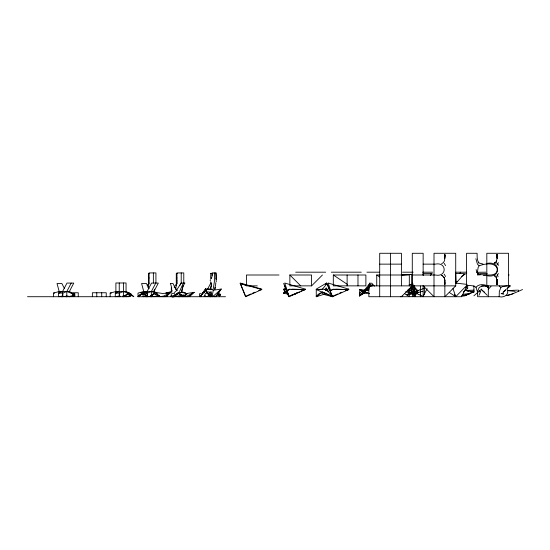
<?xml version="1.0" encoding="UTF-8"?>
<svg xmlns="http://www.w3.org/2000/svg" width="550" height="550" viewBox="0 0 550 550"><rect width="100%" height="100%" fill="white"/><g stroke="black" fill="none" stroke-linecap="round" stroke-linejoin="round"><path stroke-width="0.82" d="M473.908 292.243L473.908 285.697M444.778 258.603L444.861 254.636C444.771 257.757 445.445 262.474 441.657 263.684M444.84 281.82L444.861 284.501C444.771 281.359 445.473 276.609 441.616 275.433L442.661 275.846L441.616 275.433M497.007 257.311L497.028 254.636L497.248 258.589L497.028 254.643C496.863 257.496 497.723 261.944 494.223 263.093M497.007 281.834L497.028 284.501L496.849 279.359L496.953 280.576L496.258 277.496L496.636 278.458L495.763 276.918L494.292 276.079M176.605 284.068L176.832 283.532M497.475 279.345L497.028 284.501L496.98 280.528M176.681 283.044L176.825 280.046M444.861 284.501L444.812 280.507M497.028 284.501L497.241 280.548L497.118 281.82M301.235 291.335L301.256 290.654M518.437 291.335L518.471 290.063M211.069 278.829L211.991 276.678L212.218 272.931L216.074 272.931L216.26 279.262L215.834 272.931M171.827 291.555L171.593 287.499L170.459 283.504M200.083 296.718L205.363 289.032L210.636 296.718L210.801 292.277L209.406 292.462L208.808 291.424M212.163 275.433L212.218 274.182M215.016 289.231L215.167 287.299M210.231 280.913L210.347 279.647M216.253 281.944L216.047 278.011M214.713 289.327L215.827 283.477L215.483 282.81M211.688 283.553L210.444 289.197M213.132 289.314L214.349 282.006L214.479 272.931M66.158 295.907L66.007 296.718L74.821 295.969L74.821 293.824L71.617 292.992M122.849 295.907L122.698 296.718L124.231 296.223M150.707 295.907L150.556 296.718L159.369 295.969L151.346 296.718L151.346 291.528L155.767 283.078M178.558 295.907L178.406 296.718L184.821 296.175M213.084 296.196L212.004 296.718L213.304 290.249L221.251 289.032L215.978 296.718M414.48 291.211L414.288 290.249L414.762 290.565M148.012 287.684L149.112 283.078L149.112 272.931L155.925 272.931L155.925 283.078M154.454 289.224L153.911 291.528L143.743 291.528L138.022 293.074L138.022 296.718M175.498 289.224L176.969 283.078L176.969 272.931L183.776 272.931L183.776 283.078M183.226 285.381L181.761 291.528L186.581 293.824M414.219 289.664L414.274 290.881L414.219 289.664L414.226 290.792L413.614 290.902L414.397 291.191L413.579 290.847L414.212 290.118L413.586 290.854L414.583 290.874L413.655 290.923M205.109 289.871L205.363 289.032L211.558 289.156L213.304 290.249M173.676 296.718L175.299 294.972L177.698 293.844L173.738 296.175L177.258 294.03L174.419 295.694M179.541 291.514L183.343 283.078M210.354 289.314L211.393 285.395L210.774 281.834M412.644 282.906L411.998 284.467L411.998 291.287L412.713 296.718L417.78 292.566L417.78 290.593L411.799 284.467L417.78 292.566L417.354 292.669M182.222 295.769L183.638 296.718L181.803 294.731L182.222 295.769L183.329 295.584L184.965 296.718L186.306 293.556L194.246 292.339L188.973 296.718M496.258 261.546L496.602 260.755M367.654 288.228L369.978 283.023L371.305 285.979M480.157 292.655L478.919 295.364M166.375 296.003L168.836 293.844L168.431 293.844M498.396 262.653L496.966 264.969M498.396 273.515L496.966 275.832M139.356 296.209L139.109 296.718L142.739 292.641L147.716 296.718M417.78 290.593L414.755 296.718L411.799 291.287L411.799 274.299L411.407 274.326M467.308 285.23L461.629 296.718L414.356 296.718M422.95 296.629L427.123 288.757M62.398 295.907L62.549 296.718L62.549 291.528L66.969 283.078L73.776 283.078L69.362 291.528L59.194 291.528L53.474 293.074L53.474 296.718M71.218 283.078L66.804 291.528L66.804 296.718L72.669 295.969L72.669 293.824L66.804 291.528L62.851 293.074L58.596 293.074L58.596 296.718M184.944 283.078L181.087 283.078L175.787 291.521M180.008 285.189L181.115 283.078M184.704 283.078L182.614 287.279L181.541 291.562L181.754 290.723M210.072 296.704L209.99 296.196M147.159 285.697L149.112 283.078M174.157 287.155L176.969 283.078M183.329 295.584L183.941 294.546L184.965 296.718M201.417 294.917L202.909 293.026L205.054 291.672L202.785 293.178L200.743 295.762L202.723 293.178L204.703 291.672L202.84 293.026L200.681 296.718M207.398 289.438L211.008 282.693M284.082 292.621L284.501 291.369L284.082 289.988M216.631 295.762L219.086 291.672L216.624 295.46L214.871 296.718M287.272 290.84L284.728 283.023L305.298 289.135L305.298 289.541L289.671 289.245L284.928 291.431L283.642 293.246L288.166 294.181M410.926 290.847L411.428 290.249L409.97 290.565M325.511 284.357L326.542 283.023L330.041 290.84M364.836 289.671L369.978 283.023M407.797 290.29L408.602 289.252M410.85 286.351L412.906 283.69M459.704 273.426L460.666 272.188M167.351 296.154L166.746 296.608L166.141 296.154M200.881 296.154L199.946 296.491L199.506 295.584L199.671 293.645L200.606 293.308M368.087 290.771L368.844 289.843L368.129 289.568L366.781 289.712L365.757 290.785M326.542 283.023L316.257 289.135L316.257 296.718L318.423 294.064M322.211 289.41L327.085 283.436L332.496 296.718L348.741 289.541L348.741 289.135L328.171 283.023L330.715 290.84M477.317 291.418L475.998 287.258C479.022 283.649 484.674 284.068 488.304 286.536C485.327 285.478 481.752 285.684 479.139 287.554L477.613 291.459L477.441 296.718M365.482 290.276L370.521 285.141L371.161 286.275M430.293 275.495L431.977 273.597L423.143 273.597L423.211 275.179M456.122 283.078L464.558 273.597L455.723 273.597L456.122 283.078L455.723 283.078L466.888 284.377M324.768 289.616L326.219 288.035L327.938 290.696M183.067 296.711L182.847 296.244M410.238 288.949L413.964 285.766L414.631 286.571M488.304 289.252L491.019 286.371M362.67 293.246L363.797 292.057M467.087 285.079L455.723 296.718L449.35 292.469M366.891 290.819L369.16 288.915M311.582 285.863L311.582 275L289.864 275L289.864 285.863L311.582 285.863L322.444 275M401.424 296.718L412.28 285.863L412.28 253.282L423.143 253.282L423.143 275.179M423.143 285.863L434.005 296.718L434.005 253.282L455.723 253.282L455.723 285.863L444.861 296.718L444.861 285.863M362.663 293.329L361.02 294.931L364.313 293.136M364.959 290.338L367.978 287.403M503.016 292.559L505.835 289.843M168.486 294.326L166.389 296.175M153.182 294.291L150.432 296.718M365.489 291.631L359.693 295.824L364.237 291.514M473.908 295.817L481.731 288.963M359.693 295.824L362.395 293.363M411.531 289.657L410.293 290.792L411.854 290.957M212.747 296.718L221.251 289.032M407.949 290.881L412.624 286.571M508.578 287.155L510.022 285.863L481.518 285.863M359.693 293.129L361.728 291.335L367.448 290.221M505.862 289.74L503.133 292.022M325.799 290.331L327.085 289.224M370.521 285.972L364.698 290.902M478.548 262.955L483.003 264.014M151.174 295.694L153.306 294.291M189.633 296.175L191.984 294.03L189.619 296.003M149.834 296.718L155.114 292.339L163.061 293.556L171.002 292.339L165.729 296.718M173.078 296.718L178.358 292.339L184.553 292.462L186.306 293.556M508.475 287.134L510.022 285.863L508.076 287.162M123.867 296.718L128.844 292.641L133.815 296.718M463.258 292.043L467.686 288.406L467.686 285.257M363.447 291.906L359.693 294.924L364.313 292.16M326.329 293.556L316.257 296.718L322.541 291.679M124.493 296.209C126.637 293.782 130.357 293.226 132.653 295.762M138.387 296.209C140.47 293.322 145.722 293.397 146.877 296.711M125.036 295.762L128.219 294.044M495.413 263.285L496.224 262.68M410.939 289.685L413.043 288.53L414.535 289.685M325.298 293.618L324.067 294.491L321.228 292.689M284.928 291.431L283.642 289.224L285.368 288.035L289.059 296.718L305.298 289.541L292.572 289.245L291.039 289.603M366.781 289.712L369.105 288.124M319 293.947L320.368 293.012M368.136 288.056L369.284 287.279M286.99 291.026L283.642 293.246L287.361 291.582M288.331 290.139L289.671 289.245M331.774 290.139L333.114 289.245L348.741 289.541L345.613 290.531M182.731 296.718L178.358 293.556L179.768 292.627L184.553 292.462L183.095 292.909M209.303 295.742L209.736 296.718L205.363 290.249L206.772 289.327L211.558 289.156L210.024 289.603M461.471 276.485L466.826 273.048M148.438 278.382L149.112 277.949M176.289 278.382L176.969 277.949M174.302 292.483L175.312 291.837M362.938 293.102L364.829 291.906M211.489 277.819L210.623 278.348L210.843 273.364M326.164 293.232L324.067 294.491L332.496 296.718L332.496 296.312M316.257 296.718L318.312 295.536M153.134 294.326L150.494 296.175L153.257 294.326M363.571 292.511L364.829 291.789M411.675 288.131L413.964 286.839L415.106 288.131M165.99 296.244L164.622 296.718M189.234 296.244L187.866 296.718M162.498 296.718L171.002 292.339M185.742 296.718L194.246 292.339M360.697 290.393L361.707 289.919L366.142 290.029M246.386 295.969L251.027 293.92M252.574 293.232L254.897 292.208M258.761 290.496L261.855 289.135L240.199 283.023L245.616 296.312M289.829 295.969L294.47 293.92M296.017 293.232L298.334 292.208M302.204 290.496L305.298 289.135M333.114 289.245L329.883 290.675L332.496 296.718L316.257 289.541L322.616 289.245M333.272 295.969L337.913 293.92M339.46 293.232L341.777 292.208M345.647 290.496L348.741 289.135M464.846 295.824L474.141 291.713M522.5 289.541L511.177 294.491L506.261 295.543M163.247 296.244L161.755 296.718M186.491 296.244L185.006 296.718M494.292 263.058L495.089 262.721M466.373 295.151L463.836 296.024L461.801 296.024M469.927 293.576L464.839 295.336L461.801 295.488M513.363 293.576L507.272 295.488M469.48 293.776L463.836 295.488M296.161 293.576L294.154 294.346M295.714 293.776L293.996 294.415M473.474 292.009L468.655 293.576L462.818 294.367M299.716 292.009L296.752 293.012M58.596 293.074L62.549 291.528M115.294 296.718L115.294 293.074L119.247 291.528M115.294 293.074L119.542 293.074L123.496 291.528L128.631 293.535M156.661 292.841L153.911 291.528L158.324 283.078L151.518 283.078L147.097 291.528L143.144 293.074L147.4 293.074L151.346 291.528L155.017 292.964M400.868 296.574L400.455 296.718L400.881 296.622M401.273 296.429L401.686 296.285M406.189 294.697L406.594 294.553M407.007 294.408L407.413 294.264M407.825 294.113L408.231 293.968M408.643 293.824L409.049 293.679M409.461 293.535L409.867 293.391M410.279 293.246L410.685 293.102M411.098 292.957L411.503 292.813M411.916 292.669L412.321 292.524M412.734 292.38L413.139 292.236M413.552 292.091L413.957 291.947M414.37 291.803L414.776 291.658M415.188 291.514L415.594 291.369M416.006 291.225L416.412 291.074M416.824 290.929L417.23 290.785M417.643 290.641L418.048 290.496M418.461 290.352L418.873 290.207M419.279 290.063L419.691 289.919M420.097 289.774L420.509 289.63M420.915 289.486L421.328 289.341M421.733 289.197L422.146 289.053M422.551 288.908L422.964 288.764M423.369 288.619L423.782 288.475M424.188 288.331L424.6 288.186M166.416 293.308L167.076 293.308M159.796 296.718L159.603 296.244M302.17 290.531L305.298 289.541L303.655 289.788M364.877 292.882L363.536 293.288L366.651 293.267M365.681 290.558L363.316 291.259L359.693 289.541L359.693 296.271M142.12 294.044L139.879 295.096L138.648 296.718M110.165 296.718L110.165 293.074L115.892 291.528L126.053 291.528L130.873 293.824L130.873 295.969L126.053 296.718L123.654 296.106M140.601 292.854L143.048 292.188M171.6 291.528L165.873 293.074L167.049 293.074M168.451 292.854L170.906 292.188M59.194 296.718L61.6 296.106M115.892 296.718L118.291 296.106M143.743 296.718L146.149 296.106M171.6 296.718L173.999 296.106M401.301 296.519L401.727 296.416M402.146 296.312L402.566 296.216M407.213 295.096L407.639 294.999M408.059 294.896L408.485 294.793M408.904 294.69L409.331 294.594M409.75 294.491L410.169 294.387M410.596 294.284L411.015 294.188M411.441 294.085L411.861 293.982M412.287 293.879L412.706 293.782M413.132 293.679L413.552 293.576M413.971 293.473L414.397 293.377M414.817 293.274L415.243 293.171M415.663 293.067L416.089 292.971M416.508 292.868L416.928 292.765M418.199 292.462L418.619 292.359M419.045 292.263L419.464 292.16M419.891 292.057L420.31 291.954M420.729 291.857L421.156 291.754M421.575 291.651L422.001 291.548M422.421 291.452L422.847 291.349M185.529 293.961L186.093 293.961M286.447 290.675L287.98 290.317M331.416 290.317L329.883 290.675L328.811 288.035L329.347 290.207M334.482 289.603L336.016 289.245L348.741 289.541L347.098 289.788M177.705 296.175L173.002 296.292M178.571 296.636L178.159 296.464A5.768 3.506 -43.7 0 0 179.046 296.154M408.788 292.992L410.032 292.765M117.652 296.718L120.56 296.223M180.517 296.484L177.705 296.615M158.723 295.969L153.911 296.718L151.504 296.106M184.972 296.223L181.761 296.718L179.438 296.209M483.402 275.316L486.365 275.034M179.218 296.161L180.929 295.928M130.873 295.969L123.496 296.718L123.496 282.982M179.204 296.718L183.391 296.189M292.208 294.718L293.171 294.594L292.174 294.731M409.509 284.749L409.076 284.804L409.502 284.769M411.668 284.488L412.094 284.433L411.654 284.515M218.701 293.961L220.282 294.161L220.564 295.302L219.814 295.838L218.233 295.639M176.248 296.416L176.296 296.409A6.834 4.778 -18 0 1 175.801 296.23M178.984 296.443L179.527 296.381A5.534 3.396 -12.2 0 0 180.551 296.209M473.454 291.211L470.168 291.342M507.849 290.579L517.571 290.125M179.527 296.581L178.674 296.629M176.083 296.546L176.798 296.484M175.636 296.581L173.601 296.622M60.954 296.718L68.496 296.202M145.502 296.718L153.044 296.202M173.36 296.718L180.895 296.202M173.298 296.56L174.577 296.154L174.976 294.216L173.91 293.308L172.315 293.308L171.256 294.216L171.256 295.584L173.243 296.608M177.347 296.594L177.595 296.608M507.306 285.863L502.556 286.536L500.857 287.554L499.331 291.459L499.166 296.718M401.301 274.945L401.72 274.924L401.321 274.959M402.139 274.897L402.566 274.869M402.985 274.842L403.404 274.821M403.824 274.794L404.25 274.766M404.669 274.739L405.089 274.711M405.508 274.691L405.934 274.663M406.354 274.636L406.773 274.608M407.192 274.581L407.619 274.56M408.038 274.532L408.457 274.505M408.877 274.478L409.303 274.457M409.723 274.429L410.142 274.402M410.561 274.374L410.987 274.347M412.246 274.271L412.672 274.244M474.127 290.125L466.077 290.434M402.188 274.924L402.621 274.904M403.054 274.883L403.487 274.863M403.92 274.849L404.353 274.828M404.786 274.808L405.219 274.787M405.652 274.766L406.086 274.752M406.519 274.732L406.952 274.711M407.385 274.691L407.818 274.67M408.251 274.656L408.684 274.636M409.118 274.615L409.544 274.594M409.977 274.574L410.41 274.56M410.843 274.539L411.276 274.519M411.709 274.498L412.143 274.478M430.76 273.653L431.193 273.632M431.619 273.618L431.977 273.597M316.257 289.541L324.067 289.245L328.364 291.431M186.147 293.954L185.783 293.989M486.819 263.491C501.105 260.157 501.105 278.988 486.819 275.653M379.699 264.137L401.424 264.137M423.143 264.137L435.359 264.137C447.102 261.601 447.102 277.537 435.359 275L412.28 275M295.68 272.188L325.655 272.188M331.306 272.188L361.281 272.188M366.933 272.188L379.424 272.188M402.559 272.188L413.139 272.188M422.544 272.188L432.541 272.188M455.675 272.188L466.496 272.188M476.149 269.589L476.761 272.284L485.836 272.188M149.607 273.364L148.438 273.364L148.438 283.504M177.464 273.364L176.289 273.364L176.289 283.504M210.664 273.364L212.933 273.364M487.197 273.597L479.462 273.597L480.521 274.787M279.001 275L246.428 275L246.428 285.863L257.283 285.863M333.307 275L365.888 275L365.888 285.863L333.307 285.863L333.307 275L347.469 284.446M376.743 285.863L376.743 275L401.424 275M401.61 275L409.324 275L409.324 285.863M508.496 275L509.176 275M455.263 281.524L456.981 281.524M170.287 283.504L173.023 283.504L174.9 287.499L177.052 290.524M455.723 285.863L368.844 285.863L368.844 296.718L409.578 296.718M53.474 293.074L54.649 293.074M110.165 293.074L111.341 293.074M72.593 293.824L74.821 293.824M130.873 293.824L129.36 293.824L129.36 295.969M185.735 293.824L187.227 293.824L184.821 293.198M72.593 295.969L74.821 295.969M27.5 296.718L129.113 296.718M225.486 296.718L137.768 296.718L142.739 292.641L146.376 296.718L146.121 296.209M410.011 296.718L410.451 296.718M410.884 296.718L411.317 296.718M411.751 296.718L412.184 296.718M412.617 296.718L413.057 296.718M413.49 296.718L413.923 296.718M478.294 296.718L499.331 296.718C504.439 297.976 509.933 294.133 506.887 288.681M515.219 291.356L508.661 290.757M178.159 296.629L177.76 296.615M177.863 296.478L176.357 296.306M172.528 296.587L172.851 296.553M177.705 296.471L177.746 296.471A5.294 3.08 -41.2 0 1 177.43 296.546M204.002 296.065L205.624 296.154M170.466 296.065L172.088 296.154M176.392 296.478L174.584 296.182M187.605 296.718L186.113 296.244M164.361 296.718L162.869 296.244M155.114 294.326L156.282 294.532L155.698 294.381M501.772 293.439L503.415 293.618M214.61 296.718L213.531 296.196M185.728 293.893L186.285 293.961M466.902 290.73L472.312 291.624M467.005 290.984L468.593 291.204M405.673 291.782L415.319 294.03M180.139 296.45L179.561 296.264M369.442 293.487L361.728 291.335M501.16 293.611L503.8 294.222M172.171 290.861L171.304 290.861L171.304 287.471M408.334 292.084L411.496 292.889M66.956 296.106L69.362 296.718L74.174 295.969L74.174 293.824L69.362 291.528M286.949 290.613L287.368 290.73M240.199 283.436L261.855 289.541L245.616 296.718L240.199 283.436L246.613 285.622M143.364 294.044L147.091 296.209M129.463 294.044L133.196 296.209M325.916 290.201L327.559 290.675L332.496 296.718M413.538 294.14L414.769 294.607M413.291 294.03L414.638 294.553M205.363 290.249L205.363 289.032L206.601 289.534M180.29 294.291L179.664 294.023L180.338 294.326M494.478 275.454L495.413 275.859M407.873 291.631L415.002 294.786M359.693 289.541L363.756 291.335L361.707 289.919M364.43 291.631L369.215 293.748M323.214 292.208L325.538 293.232M327.085 293.92L331.726 295.969M465.376 287.341L467.686 288.406M408.32 289.561L408.712 289.747M409.496 290.111L408.739 289.829M409.888 290.297L410.286 290.482M410.678 290.668L411.07 290.854M411.462 291.039L411.854 291.225M412.246 291.411L412.644 291.596M413.036 291.775L413.428 291.961M413.82 292.146L414.212 292.332M414.604 292.518L415.002 292.703M415.394 292.889L415.786 293.074M416.178 293.26L416.57 293.439M416.962 293.624L417.361 293.81M417.752 293.996L418.144 294.181M418.536 294.367L418.928 294.553M419.327 294.738L419.719 294.924M420.111 295.109L420.502 295.288M420.894 295.474L421.286 295.659M421.685 295.845L422.077 296.031M422.469 296.216L422.861 296.402M413.779 290.847L414.48 291.191M208.113 293.645L206.649 293.191L205.184 293.645L204.786 295.584L205.851 296.491L207.446 296.491L208.512 295.584L208.512 294.216M178.358 293.556L178.358 292.339L179.424 292.889M185.797 296.175L186.863 296.718M155.114 293.556L155.114 292.339L157.238 293.432M162.553 296.175L163.618 296.718M475.998 287.258C473.316 285.223 469.755 285.581 466.586 285.519L466.586 253.282L477.104 253.282C477.166 256.451 476.809 260.019 478.844 262.701M413.607 289.486L413.091 288.826M485.588 285.863L488.304 287.554L485.588 285.182M285.429 291.754L286.447 292.387L289.059 296.718L287.781 292.407M376.743 275L379.576 276.891M404.367 293.418L409.324 296.718L409.324 288.365M149.05 288.613L146.41 283.504L141.591 283.504L143.743 291.528L146.946 293.893L147.097 291.528L147.097 296.718L146.946 295.907M115.892 291.528L117.171 292.476M64.501 288.613L61.861 283.504L57.042 283.504L59.194 291.528L60.479 292.476M207.343 292.518L206.023 291.672L207.879 293.026M483.429 291.294L484.33 292.022M178.358 292.339L183.638 296.718M155.114 292.339L160.387 296.718M206.305 290.421L205.363 289.032L206.518 290.015M478.988 265.712L477.441 264.137L475.894 258.686M500.713 287.43L499.166 285.863M496.671 262.804L498.692 265.334M481.607 289.74L482.976 290.923M205.363 289.032L206.573 290.132M479.504 290.757L480.535 291.692M481.628 289.843L487.3 295.329M289.864 275L300.726 285.863M177.066 290.421L174.817 287.478M374.419 286.165L371.607 283.023L372.57 285.979M283.642 289.224L284.762 290.489M476.761 272.284L479.139 275L477.441 272.284L478.122 267.534L479.139 265.836C484.144 263.794 494.794 261.766 497.172 268.551C498.183 278.926 482.096 273.357 477.441 275L477.441 272.284L477.785 273.646M444.146 263.306L445.576 265.623M444.146 274.168L445.576 276.485M496.224 276.457L496.822 277.269M208.416 293.659L208.897 294.305M286.77 290.194L285.416 287.794M287.162 290.696L284.529 285.615M209.626 295.46L209.846 295.879M497.262 274.67L498.101 276.781M286.612 290.262L285.505 288.001M326.219 288.035L327.559 290.675M479.462 290.847L480.171 292.249M454.637 294.546L455.723 296.718L453.007 288.578M288.674 295.659L288.867 295.996L288.75 295.508M284.694 286L284.886 286.433M288.166 294.477L288.461 295.171M283.642 283.436L289.059 296.718M285.099 287.011L285.374 287.691M288.344 294.202L288.585 294.958M209.406 292.462L210.636 296.718M210.939 291.246L211.97 296.718M174.804 295.907L174.955 296.718M119.096 295.907L119.247 296.718L119.247 282.982M210.849 296.718L210.712 295.934L210.801 296.718M444.874 255.984L444.861 254.636L444.943 257.269M497.042 255.991L497.028 254.636L497.111 257.317M508.544 285.863L508.544 253.282L486.819 253.282L486.819 285.863M488.304 285.863L488.304 296.718M424.401 286.481L424.401 294.745M423.431 272.188L423.431 273.811M423.143 285.636L423.143 296.718M420.489 286.028L420.489 296.718M414.604 286.028L414.604 296.718M401.424 285.863L401.424 253.282L379.699 253.282L379.699 296.718M390.562 253.282L390.562 296.718M357.981 275L357.981 285.863M347.119 275L347.119 285.863M181.218 272.931L181.218 283.078M157.218 294.539L157.218 295.969M153.368 272.931L153.368 283.078M147.4 293.074L147.4 296.718M143.743 291.528L143.743 293.755M143.144 293.803L143.144 296.718M126.053 291.528L126.053 282.982L115.892 282.982L115.892 293.755M119.542 293.074L119.542 296.718M106.239 296.718L106.239 292.751L92.373 292.751L92.373 296.718M101.723 292.751L101.723 296.718M96.779 292.751L96.779 296.718M78.258 296.718L78.258 292.751L73.315 292.751L73.315 294.339M62.851 293.074L62.851 296.718M59.194 291.528L59.194 293.012M176.529 285.443A7.638 0.371 -88.6 0 1 176.522 284.577M177.251 296.299A5.101 2.654 -29.4 0 1 175.828 296.058M174.46 296.196A3.334 2.516 90 0 1 173.449 296.526M172.803 296.526A3.334 2.516 -90 0 1 171.792 296.196M172.246 296.196A4.565 1.059 -39.9 0 1 172.274 296.086M173.174 296.979A5.473 1.203 -34.3 0 1 172.178 296.821M172.989 296.361A6.799 4.854 13.9 0 1 172.439 296.237M176.447 296.56A5.259 2.599 24.7 0 0 176.859 296.56A3.974 1.856 22.9 0 0 178.2 296.216M166.279 296.306A3.334 1.045 -90 0 1 166.203 296.196M167.31 296.196A3.334 1.045 90 0 1 167.228 296.306M218.687 294.498L218.831 295.639L219.629 295.838L219.863 294.161L219.065 293.961L218.687 294.498M508.633 287.183L507.237 288.509L510.022 285.863L508.626 287.176M154.454 293.844L153.794 294.03L154.454 293.844M410.369 284.646L409.942 284.701L410.362 284.666M411.235 284.543L410.802 284.591L411.221 284.563M412.961 284.329L412.527 284.377L412.947 284.357M444.434 278.252L444.008 277.269L444.434 278.252M444.799 280.562L444.654 279.338L444.799 280.562"/></g></svg>
